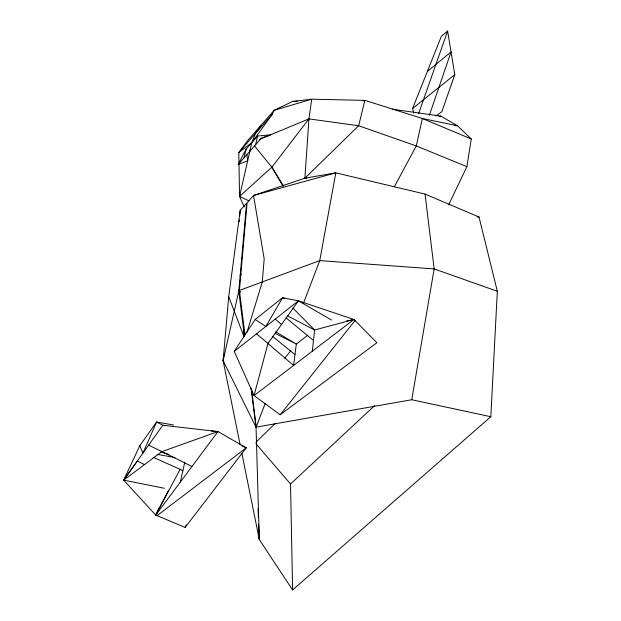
<?xml version="1.0" encoding="UTF-8"?>
<svg xmlns="http://www.w3.org/2000/svg" width="621" height="621" viewBox="0 0 621 621"><rect width="100%" height="100%" fill="white"/><g stroke="black" fill="none" stroke-linecap="round" stroke-linejoin="round"><path stroke-width="0.93" d="M241.887 453.446L259.314 539.595L292.607 589.95L490.815 416.722L497.328 291.272L479.024 217.016L425.036 194.086L335.837 172.84L304.888 178.188L253.547 195.499L247.135 202.617L239.427 290.434L244.977 334.812M306.751 178.646L304.888 178.188L308.924 118.89L311.726 99.189L364.869 100.369L422.342 118.487L471.269 138.988L466.891 166.661L448.618 204.899M239.232 221.767L239.395 219.857M239.714 216.03L240.203 210.294L246.568 203.238L238.806 291.094L223.118 360.677L240.164 444.931M240.203 210.294L228.714 296.722L223.118 360.677L223.824 362.485M312.347 351.168L314.575 329.992L292.809 308.008M223.917 354.917L223.118 360.677L256.054 427.232L259.314 539.595L258.662 524.124M275.258 319.085L281.515 324.496M251.73 390.562L256.155 427.124L411.762 399.738L434.172 268.909L425.036 194.086M180.315 482.106L184.794 462.171M255.642 144.662L257.583 136.053L270.686 134.78L261.511 138.002L238.254 164.41L247.663 160.831L246.816 154.536M250.162 149.902L239.535 196.399L244.247 206.909M249.813 151.283L251.823 142.613L255.355 133.608L260.921 125.411M239.97 194.59L239.535 196.399L249.075 200.948M244.014 157.866L246.095 149.133L257.583 136.053M246.995 332.165L262.287 281.942L264.181 258.841L253.547 195.499L335.837 172.84L319.737 260.603L303.498 303.133M429.359 115.289L451.048 51.939L427.333 71.477M413.741 113.154L412.577 108.489L441.337 36.367L447.625 31.05L454.774 74.691L441.849 111.679L435.864 116.003M418.701 113.371L447.625 31.05M256.155 427.124L265.144 403.596M173.577 425.02L156.585 422.016L139.787 445.731L123.672 480.142L155.716 515.088L185.128 527.423L186.3 524.776M157.09 513.73L155.716 515.088L159.007 508.11M272.192 114.38L238.813 152.494L251.823 142.613L272.192 114.38L274.148 110.297L292.631 101.456L311.726 99.189L274.148 110.297L247.88 140.315L238.813 152.494L239.535 196.399L271.866 167.204L308.924 118.89L358.651 125.752L416.303 145.943L466.891 166.661M238.254 164.41L246.095 149.133M185.128 527.423L246.281 447.803L217.979 431.595L155.716 515.088L168.221 490.877M155.716 515.088L180.028 469.492M394.257 186.898L416.303 145.943L422.342 118.487L457.475 125.768L471.269 138.988M234.218 351.393L255.161 319.489L282.609 297.7L298.429 300.836L353.954 319.489L376.893 342.73L280.172 414.774L254.051 395.561L234.218 351.393L298.429 300.836L331.467 320.009M298.429 300.836L267.938 343.483L254.051 395.561L353.954 319.489L352.022 319.349M280.172 414.774L355.057 320.514M284.659 358.247L290.783 350.78M307.636 120.327L308.924 118.89L259.539 139.407M240.016 275.654L241.328 274.249M243.704 330.799L244.426 336.45L238.806 291.094L239.427 290.434L319.737 260.603L434.172 268.909L497.328 291.272M304.888 178.188L358.651 125.752L364.869 100.369L363.075 100.982M255.93 442.237L275.274 423.429M292.607 589.95L290.527 483.992L374.719 405.536M412.577 108.489L454.774 74.691M307.721 335.27L296.295 344.065L293.624 365.427L256.589 333.78M157.035 515.686L246.281 447.803L241.887 445.925M139.787 445.731L142.946 453.113L156.585 422.016L162.818 425.253L217.979 431.595L161.902 451.622L123.672 480.142L164.355 488.269M346.572 320.917L353.954 319.489L314.575 329.992L287.593 315.864M438.923 116.476L440.809 116.119L457.475 125.768L454.603 125.621M292.631 101.456L297.443 101.192M477.107 216.923L479.024 217.016M211.357 430.951L217.979 431.595M392.208 109.187L440.809 116.119M156.997 454.347L175.006 457.522M411.762 399.738L490.815 416.722M164.697 425.68L162.818 425.253L123.672 480.142L137.295 461.023L144.514 464.593M160.777 452.003L168.997 454.456M153.092 457.235L182.9 470.602M148.667 445.102L191.982 466.456M275.103 333.33L296.295 344.065L275.724 331.777M284.309 298.585L282.609 297.7L265.881 326.46L255.161 319.489M238.806 291.094L240.35 292.157M272.433 336.326L294.975 354.614M286.211 318.014L313.473 340.448M255.875 443.642L290.527 483.992M254.253 145.593L271.866 167.204L283.626 186.137M238.697 289.394L240.218 291.862M271.866 167.204L282.935 185.989M243.968 336.551L228.714 296.722M251.031 388.04L256.054 427.232M244.41 330.061L244.985 334.804M258.01 508.653L258.383 517.355"/></g></svg>
